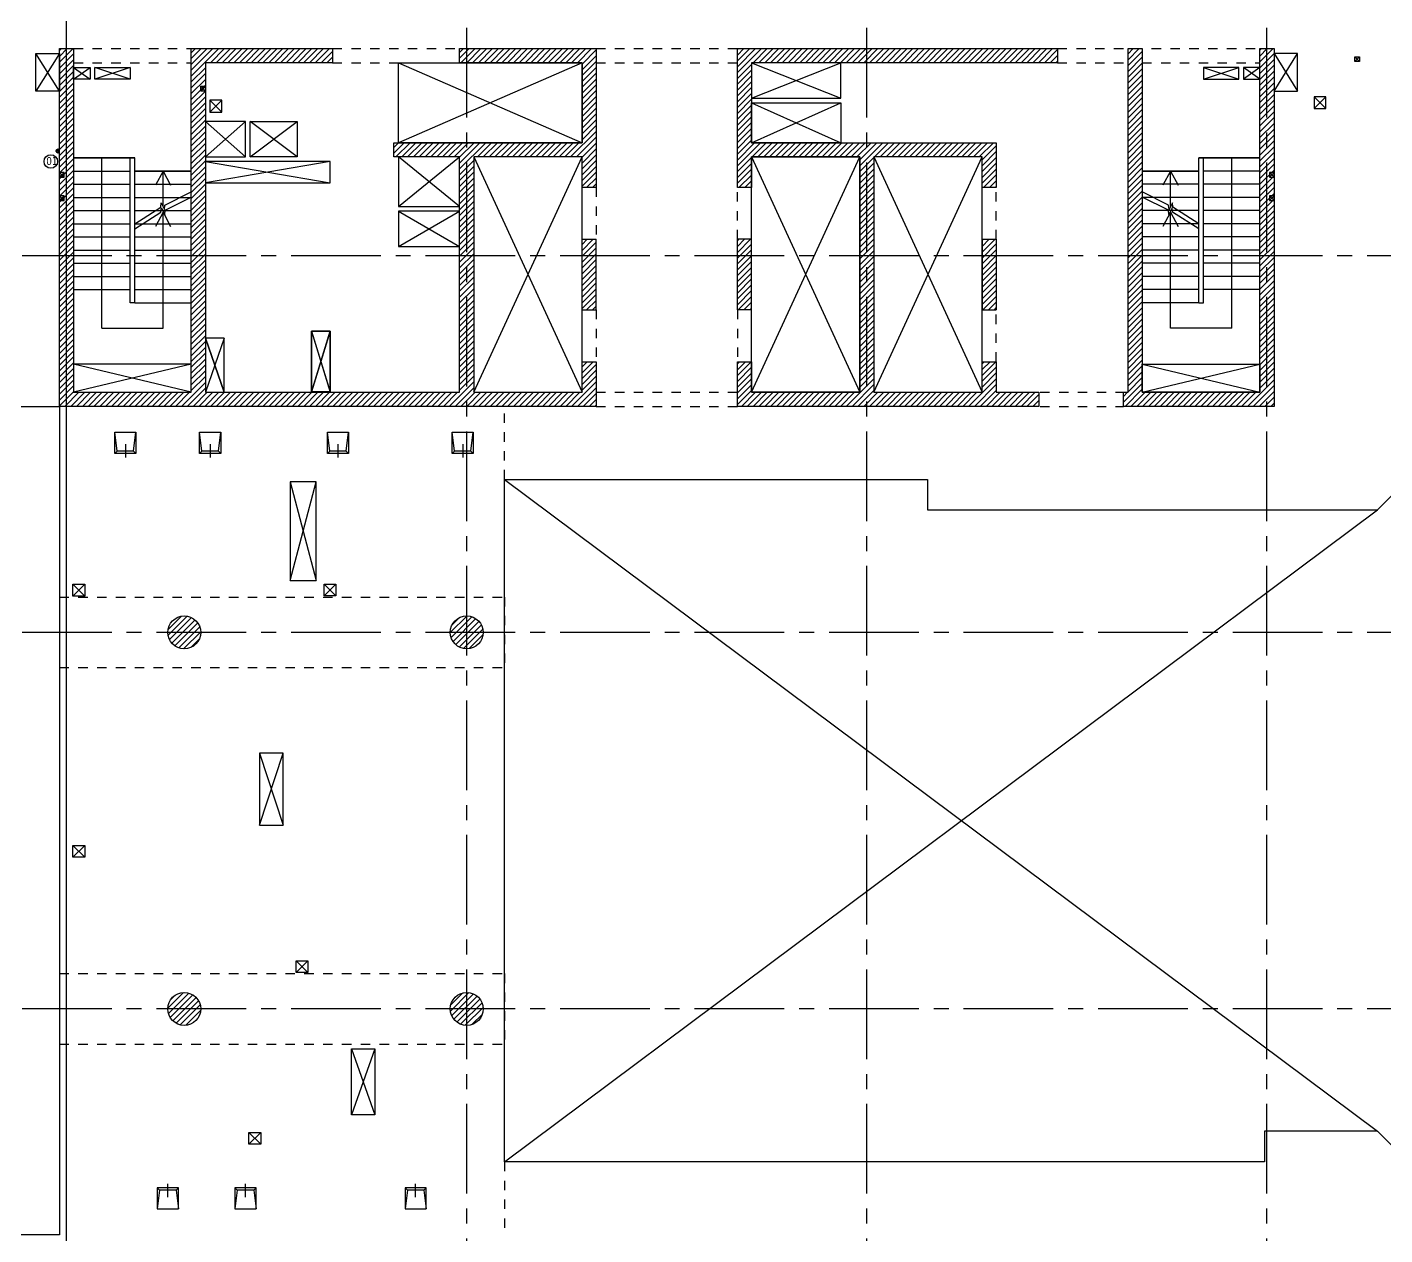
# Model space of a CAD drawing. Extents: x -8831 to 95229, y -7500 to 65888.
# Drawn here: x 16563 to 45403, y 20200 to 45857 of the extents above; entities that cross this region are included whole.
import ezdxf

# ---------------------------------------------------------------- set-up
doc = ezdxf.new("R2010")
doc.units = 0
doc.header["$LTSCALE"] = 100
doc.header["$MEASUREMENT"] = 0
for name, pattern in [('CENTER2', [1.125, 0.75, -0.125, 0.125, -0.125]), ('Gif-Beam', [4, 2, -2]), ('Gif-Grid', [28.575, 19.05, -3.175, 3.175, -3.175]), ('grid', [2, 1.25, -0.25, 0.25, -0.25])]:
    doc.linetypes.add(name, pattern=pattern)
for name, color, linetype in [('Gif-Beam', 3, 'Gif-Beam'), ('Gif-Col_Above', 2, 'Continuous'), ('Gif-Grid', 1, 'Gif-Grid'), ('Gif-Hatch_Col', 8, 'Continuous'), ('Gif-Openings', 4, 'Continuous'), ('Gif-Shear wall', 2, 'Continuous'), ('Gif-Slab edge', 7, 'Continuous'), ('Gif-Stair', 1, 'Continuous'), ('Giff-Pan', 7, 'Continuous'), ('mep200507', 4, 'Continuous'), ('NEW OP', 6, 'Continuous'), ('NS Green NB', 3, 'Continuous'), ('NS Green Not Clashing', 3, 'Continuous')]:
    doc.layers.add(name, color=color, linetype=linetype)
doc.styles.add('A&T', font='simplex.shx', dxfattribs={"width": 0.8})
pattern_1 = [(45, (-215332.41, -7e-12), (-61.871843, 61.871843), [])]

# ---------------------------------------------------------------- blocks, each defined once
blk = doc.blocks.new('PAN-1')
at = {"layer": 'Giff-Pan', "color": 1, "linetype": 'grid', "ltscale": 10}
blk.add_line((196, 0), (-87, 0), dxfattribs=at)
at = {"layer": 'Giff-Pan', "color": 1}
for p, q in [((0, 225), (50, 175)), ((50, 175), (450, 225)), ((50, 175), (50, -175)), ((0, -225), (50, -175)), ((50, -175), (450, -225))]:
    blk.add_line(p, q, dxfattribs=at)
at = {"layer": 'Giff-Pan'}
blk.add_lwpolyline([(0, -225), (450, -225), (450, 225), (0, 225)], close=True, dxfattribs=at)
blk = doc.blocks.new('75dia sleeve')
at = {"color": 8, "linetype": 'CENTER2', "ltscale": 0.75}
for p, q in [((47.5, 0), (-47.5, 0)), ((0, 47.5), (0, -47.5))]:
    blk.add_line(p, q, dxfattribs=at)
blk.add_circle((0, 0), 37.5)

msp = doc.modelspace()

# ---------------------------------------------------------------- hatches: boundary and pattern name
at = {"layer": 'Gif-Hatch_Col'}
h = msp.add_hatch(dxfattribs=at)
h.set_pattern_fill('ANSI31', color=256, scale=700, style=0)
h.set_pattern_definition(pattern_1)
h.paths.add_polyline_path([(20050, 38100), (17550, 38100), (17550, 45400), (17250, 45400), (17250, 37800), (28650, 37800), (28650, 38750), (28350, 38750), (28350, 38100), (26050, 38100), (26050, 43099.7), (28350, 43099.7), (28350, 42449.7), (28650, 42449.7), (28650, 45400), (25750, 45400), (25750, 45100), (28350, 45100), (28350, 43399.7), (24350, 43399.7), (24350, 43099.7), (25750, 43099.7), (25750, 38100), (20350, 38100), (20350, 45100), (23050, 45100), (23050, 45400), (20050, 45400)])
h = msp.add_hatch(dxfattribs=at)
h.set_pattern_fill('ANSI31', color=256, scale=700, style=0)
edge = h.paths.add_edge_path()
edge.add_line((38050, 37800), (31650, 37800))
edge.add_line((31650, 37800), (31650, 38750))
edge.add_line((31650, 38750), (31950, 38750))
edge.add_line((31950, 38750), (31950, 38100))
edge.add_line((31950, 38100), (34250, 38100))
edge.add_line((34250, 38100), (34250, 43099.7))
edge.add_line((34250, 43099.7), (31950, 43099.7))
edge.add_line((31950, 43099.7), (31950, 42449.7))
edge.add_line((31950, 42449.7), (31650, 42449.7))
edge.add_line((31650, 42449.7), (31650, 45400))
edge.add_line((31650, 45400), (38450, 45400))
edge.add_line((38450, 45400), (38450, 45100))
edge.add_line((38450, 45100), (31950, 45100))
edge.add_line((31950, 45100), (31950, 43399.7))
edge.add_line((31950, 43399.7), (37150, 43399.7))
edge.add_line((37150, 43399.7), (37150, 42449.7))
edge.add_line((37150, 42449.7), (36850, 42449.7))
edge.add_line((36850, 42449.7), (36850, 43099.7))
edge.add_line((36850, 43099.7), (34550, 43099.7))
edge.add_line((34550, 43099.7), (34550, 38100))
edge.add_line((34550, 38100), (36850, 38100))
edge.add_line((36850, 38100), (36850, 38750))
edge.add_line((36850, 38750), (37150, 38750))
edge.add_line((37150, 38750), (37150, 38100))
edge.add_line((37150, 38100), (38050, 38100))
edge.add_line((38050, 38100), (38050, 37800))
edge.add_line((38050, 37800), (37150, 37800))
h = msp.add_hatch(dxfattribs=at)
h.set_pattern_fill('ANSI31', color=256, scale=700, style=0)
h.set_pattern_definition(pattern_1)
h.paths.add_polyline_path([(43050, 45400), (42750, 45400), (42750, 38700), (42750, 38700), (42750, 38100), (40250, 38100), (40250, 38100), (40250, 45400), (39950, 45400), (39950, 38100), (39850, 38100), (39850, 37800), (39950, 37800), (43050, 37800)])
h = msp.add_hatch(dxfattribs=at)
h.set_pattern_fill('ANSI31', color=256, scale=700, style=0)
h.set_pattern_definition(pattern_1)
h.paths.add_polyline_path([(28650, 41349.7), (28350, 41349.7), (28350, 39850), (28650, 39850)])
h = msp.add_hatch(dxfattribs=at)
h.set_pattern_fill('ANSI31', color=256, scale=700, style=0)
h.set_pattern_definition(pattern_1)
h.paths.add_polyline_path([(31950, 41349.7), (31650, 41349.7), (31650, 39850), (31950, 39850)])
h = msp.add_hatch(dxfattribs=at)
h.set_pattern_fill('ANSI31', color=256, scale=700, style=0)
h.set_pattern_definition(pattern_1)
h.paths.add_polyline_path([(37150, 41349.7), (36850, 41349.7), (36850, 39850), (37150, 39850)])
h = msp.add_hatch(dxfattribs=at)
h.set_pattern_fill('ANSI31', color=256, scale=700, style=0)
h.set_pattern_definition(pattern_1)
edge = h.paths.add_edge_path()
edge.add_arc((19900, 33000), 350, 0, 360)
h = msp.add_hatch(dxfattribs=at)
h.set_pattern_fill('ANSI31', color=256, scale=700, style=0)
h.set_pattern_definition(pattern_1)
edge = h.paths.add_edge_path()
edge.add_arc((25900, 33000), 350, 0, 360)
h = msp.add_hatch(dxfattribs=at)
h.set_pattern_fill('ANSI31', color=256, scale=700, style=0)
h.set_pattern_definition(pattern_1)
edge = h.paths.add_edge_path()
edge.add_arc((19900, 25000), 350, 0, 360)
h = msp.add_hatch(dxfattribs=at)
h.set_pattern_fill('ANSI31', color=256, scale=700, style=0)
h.set_pattern_definition(pattern_1)
edge = h.paths.add_edge_path()
edge.add_arc((25900, 25000), 350, 0, 360)

# ---------------------------------------------------------------- linework, layer by layer
at = {"layer": 'Gif-Beam'}
for p, q in [((17550, 45400), (20050, 45400)), ((23050, 45400), (25750, 45400)), ((28650, 45400), (31650, 45400)), ((38450, 45400), (42750, 45400)), ((17550, 45100), (20050, 45100)), ((23050, 45100), (25750, 45100)), ((28650, 45100), (31650, 45100)), ((38450, 45100), (39950, 45100)), ((40250, 45100), (42750, 45100)), ((28650, 42449.7), (28650, 41349.7)), ((28650, 42449.7), (28650, 41349.7)), ((31650, 41349.7), (31650, 42449.7)), ((31650, 41349.7), (31650, 42449.7)), ((37150, 41349.7), (37150, 42449.7)), ((37150, 41349.7), (37150, 42449.7)), ((28650, 39850), (28650, 38750)), ((28650, 39850), (28650, 38750)), ((31650, 39850), (31650, 38750)), ((31650, 39850), (31650, 38750)), ((37150, 38750), (37150, 39850)), ((37150, 38750), (37150, 39850)), ((28650, 38100), (31650, 38100)), ((38082.2, 38100), (39850, 38100)), ((26700, 36250), (26700, 37800)), ((28650, 37800), (31650, 37800)), ((38082.2, 37800), (39850, 37800)), ((17250, 33750), (26700, 33750)), ((26700, 33750), (26700, 32250)), ((17250, 32250), (26700, 32250)), ((17250, 25750), (26700, 25750)), ((26700, 25750), (26700, 24250)), ((17250, 24250), (26700, 24250)), ((26700, 21750), (26700, 20200))]:
    msp.add_line(p, q, dxfattribs=at)
at = {"layer": 'Gif-Col_Above'}
for centre in [(19900, 33000), (25900, 33000), (19900, 25000), (25900, 25000)]:
    msp.add_circle(centre, 350, dxfattribs=at)
at = {"layer": 'Gif-Grid', "linetype": 'ByBlock'}
msp.add_line((17400, -7500), (17400, 64888.4), dxfattribs=at)
at = {"layer": 'Gif-Grid'}
for p, q in [((25900, -7500), (25900, 64888.4)), ((34400, -7500), (34400, 64888.4)), ((42900, -7500), (42900, 64888.4)), ((64078.8, 41000), (-7831.5, 41000)), ((64078.8, 33000), (-7831.5, 33000)), ((64078.8, 25000), (-7831.5, 25000))]:
    msp.add_line(p, q, dxfattribs=at)
at = {"layer": 'Gif-Openings'}
for p, q in [((17250, 45300), (16750, 44500)), ((17250, 44500), (16750, 45300)), ((43050, 45300), (43550, 44500)), ((43050, 44500), (43550, 45300)), ((17550, 44750), (17900, 45000)), ((17550, 45000), (17900, 44750)), ((18750, 44750), (18000, 45000)), ((18750, 45000), (18000, 44750)), ((24450, 45100), (28350, 43399.7)), ((28350, 45100), (24450, 43399.7)), ((31950, 44349.7), (33850, 45100)), ((31950, 45100), (33850, 44350)), ((41550, 44750), (42300, 45000)), ((41550, 45000), (42300, 44750)), ((42750, 44750), (42400, 45000)), ((42750, 45000), (42400, 44750)), ((31950, 43399.7), (33850, 44250)), ((31950, 44249.7), (33850, 43400)), ((20350, 43100), (21200, 43850)), ((21200, 43100), (20350, 43850)), ((22300, 43100), (21300, 43850)), ((21300, 43100), (22300, 43850)), ((20350, 43000), (23000, 42550)), ((23000, 43000), (20350, 42550)), ((24450, 42050), (25750, 43099.7)), ((25750, 42050), (24450, 43099.7)), ((26050, 43099.7), (28350, 38100)), ((26050, 38100), (28350, 43099.7)), ((31950, 43099.7), (34250, 38100)), ((31950, 38100), (34250, 43099.7)), ((34550, 43099.7), (36850, 38100)), ((34550, 38100), (36850, 43099.7)), ((24450, 41200), (25750, 41950)), ((24450, 41950), (25750, 41200)), ((20750, 39250), (20350, 38100)), ((20750, 38100), (20350, 39250)), ((22600, 39400), (23000, 38100)), ((22600, 38100), (23000, 39400)), ((20050, 38100), (17550, 38700)), ((20050, 38700), (17550, 38100)), ((40250, 38100), (42750, 38700)), ((40250, 38700), (42750, 38100)), ((22150, 34100), (22700, 36200)), ((22150, 36200), (22700, 34100)), ((26700, 36250), (45250, 22400)), ((26700, 21750), (45250, 35600)), ((21500, 30433.3), (22000, 28900)), ((21500, 28900), (22000, 30433.3)), ((23449.8, 24150), (23949.8, 22750)), ((23949.8, 24150), (23449.8, 22750))]:
    msp.add_line(p, q, dxfattribs=at)
at = {"layer": 'Gif-Shear wall'}
for p, q in [((28350, 41349.7), (28650, 41349.7)), ((28350, 39850), (28350, 41349.7)), ((28650, 39850), (28650, 41349.7)), ((31950, 41349.7), (31650, 41349.7)), ((31950, 41349.7), (31650, 41349.7)), ((31650, 39850), (31650, 41349.7)), ((31950, 39850), (31950, 41349.7)), ((36850, 41349.7), (36850, 39850)), ((36850, 41349.7), (37150, 41349.7)), ((37150, 41349.7), (37150, 39850)), ((28350, 39850), (28650, 39850)), ((31950, 39850), (31650, 39850)), ((36850, 39850), (37150, 39850)), ((26050, 38100), (28350, 38100)), ((28650, 38100), (28650, 37800)), ((38050, 37800), (31650, 37800)), ((39950, 37800), (39850, 37800))]:
    msp.add_line(p, q, dxfattribs=at)
for points in [[(20350, 38100), (25750, 38100), (25750, 43099.7), (24350, 43099.7), (24350, 43399.7), (28350, 43399.7), (28350, 45100), (25750, 45100), (25750, 45400), (28650, 45400), (28650, 42449.7), (28350, 42449.7), (28350, 43099.7), (26050, 43099.7), (26050, 38100), (28350, 38100), (28350, 38750), (28650, 38750), (28650, 37800), (17250, 37800), (17250, 45400), (17550, 45400), (17550, 38100), (20050, 38100), (20050, 45400), (23050, 45400), (23050, 45100), (20350, 45100), (20350, 38100)], [(38050, 37800), (31650, 37800), (31650, 38750), (31950, 38750), (31950, 38100), (34250, 38100), (34250, 43099.7), (31950, 43099.7), (31950, 42449.7), (31650, 42449.7), (31650, 45400), (38450, 45400), (38450, 45100), (31950, 45100), (31950, 43399.7), (37150, 43399.7), (37150, 42449.7), (36850, 42449.7), (36850, 43099.7), (34550, 43099.7), (34550, 38100), (36850, 38100), (36850, 38750), (37150, 38750), (37150, 38100), (38050, 38100), (38050, 37800), (37150, 37800)], [(39850, 37800), (39850, 38100), (39950, 38100), (39950, 45400), (40250, 45400), (40250, 38100), (40250, 38100), (42750, 38100), (42750, 38700), (42750, 38700), (42750, 45400), (43050, 45400), (43050, 37800), (39950, 37800), (39850, 37800)]]:
    msp.add_lwpolyline(points, dxfattribs=at)
at = {"layer": 'Gif-Slab edge'}
for points in [[(16750, 45300), (17250, 45300), (17250, 44500), (16750, 44500)], [(43550, 45300), (43050, 45300), (43050, 44500), (43550, 44500)], [(17900, 44750), (17550, 44750), (17550, 45000), (17900, 45000)], [(18750, 44750), (18000, 44750), (18000, 45000), (18750, 45000)], [(24450, 45100), (28350, 45100), (28350, 43399.7), (24450, 43399.7)], [(31950, 44349.7), (33850, 44350), (33850, 45100), (31950, 45100)], [(41550, 44750), (42300, 44750), (42300, 45000), (41550, 45000)], [(42400, 44750), (42750, 44750), (42750, 45000), (42400, 45000)], [(31950, 44249.7), (33850, 44250), (33850, 43400), (31950, 43399.7)], [(21200, 43850), (20350, 43850), (20350, 43100), (21200, 43100)], [(21300, 43850), (22300, 43850), (22300, 43100), (21300, 43100)], [(23000, 43000), (20350, 43000), (20350, 42550), (23000, 42550)], [(25750, 43099.7), (24450, 43099.7), (24450, 42050), (25750, 42050)], [(26050, 38100), (28350, 38100), (28350, 43099.7), (26050, 43099.7)], [(31950, 43099.7), (34250, 43099.7), (34250, 38100), (31950, 38100)], [(34550, 38100), (36850, 38100), (36850, 43099.7), (34550, 43099.7)], [(25750, 41950), (24450, 41950), (24450, 41200), (25750, 41200)], [(20350, 38100), (20750, 38100), (20750, 39250), (20350, 39250)], [(22600, 38100), (23000, 38100), (23000, 39400), (22600, 39400)], [(20050, 38700), (17550, 38700), (17550, 38100), (20050, 38100)], [(40250, 38700), (42750, 38700), (42750, 38100), (40250, 38100)], [(22700, 36200), (22150, 36200), (22150, 34100), (22700, 34100)], [(22000, 30433.3), (21500, 30433.3), (21500, 28900), (22000, 28900)], [(23449.8, 24150), (23949.8, 24150), (23949.8, 22750), (23449.8, 22750)]]:
    msp.add_lwpolyline(points, close=True, dxfattribs=at)
for points in [[(20050, 42800), (18850, 42800), (18850, 43080), (17550, 43080)], [(40250, 42800), (41450, 42800), (41450, 43080), (42750, 43080)], [(-3580, 37800), (17250, 37800), (17250, 20200), (-3580, 20200)], [(47450, 20200), (45250, 22400), (42850, 22399.8), (42850, 21750), (26700, 21750), (26700, 36250), (35685.1, 36250), (35685.1, 35600), (45250, 35600), (47450, 37800)]]:
    msp.add_lwpolyline(points, dxfattribs=at)
at = {"layer": 'Gif-Stair'}
for p, q in [((17550, 43080), (18750, 43080)), ((18150, 39464.3), (18150, 43080)), ((18750, 40000), (18750, 43080)), ((18750, 43080), (18850, 43080)), ((18850, 40000), (18850, 43080)), ((41450, 40000), (41450, 43080)), ((41550, 43080), (41450, 43080)), ((41550, 40000), (41550, 43080)), ((42750, 43080), (41550, 43080)), ((42150, 39464.3), (42150, 43080)), ((17550, 42800), (18750, 42800)), ((18850, 42800), (20050, 42800)), ((19450, 42800), (19288.7, 42500)), ((19449.8, 42044.5), (19450, 42800)), ((19450, 42800), (19611.3, 42500)), ((41450, 42800), (40250, 42800)), ((40850, 42800), (40688.7, 42500)), ((40850.2, 42044.5), (40850, 42800)), ((40850, 42800), (41011.3, 42500)), ((42750, 42800), (41550, 42800)), ((17550, 42520), (18750, 42520)), ((18850, 42520), (20050, 42520)), ((41450, 42520), (40250, 42520)), ((42750, 42520), (41550, 42520)), ((17550, 42240), (18750, 42240)), ((18850, 42240), (20050, 42240)), ((41450, 42240), (40250, 42240)), ((42750, 42240), (41550, 42240)), ((17550, 41960), (18750, 41960)), ((18850, 41960), (20050, 41960)), ((19450, 41925), (19288.7, 41625)), ((19450, 41925), (19611.3, 41625)), ((19450, 39464.3), (19450, 41925)), ((41450, 41960), (40250, 41960)), ((40850, 41925), (40688.7, 41625)), ((40850, 41925), (41011.3, 41625)), ((40850, 39464.3), (40850, 41925)), ((42750, 41960), (41550, 41960)), ((17550, 41680), (18750, 41680)), ((18850, 41680), (20050, 41680)), ((41450, 41680), (40250, 41680)), ((42750, 41680), (41550, 41680)), ((17550, 41400), (18750, 41400)), ((18850, 41400), (20050, 41400)), ((41450, 41400), (40250, 41400)), ((42750, 41400), (41550, 41400)), ((17550, 41120), (18750, 41120)), ((18850, 41120), (20050, 41120)), ((41450, 41120), (40250, 41120)), ((42750, 41120), (41550, 41120)), ((17550, 40840), (18750, 40840)), ((18850, 40840), (20050, 40840)), ((41450, 40840), (40250, 40840)), ((42750, 40840), (41550, 40840)), ((17550, 40560), (18750, 40560)), ((18850, 40560), (20050, 40560)), ((41450, 40560), (40250, 40560)), ((42750, 40560), (41550, 40560)), ((17550, 40280), (18750, 40280)), ((18850, 40280), (20050, 40280)), ((41450, 40280), (40250, 40280)), ((42750, 40280), (41550, 40280)), ((18850, 40000), (18750, 40000)), ((18850, 40000), (20050, 40000)), ((41450, 40000), (40250, 40000)), ((41450, 40000), (41550, 40000)), ((18150, 39464.3), (19450, 39464.3)), ((42150, 39464.3), (40850, 39464.3))]:
    msp.add_line(p, q, dxfattribs=at)
for points in [[(18850, 41680), (19400.9, 42030.5), (19409.9, 42124.4), (19481.4, 41981.3), (19490.4, 42075.2), (20050, 42355)], [(18850, 41571.3), (19405.3, 41924), (19414.2, 42017.9), (19485.8, 41874.8), (19494.7, 41968.7), (20050, 42246.3)], [(41450, 41680), (40899.1, 42030.5), (40890.1, 42124.4), (40818.6, 41981.3), (40809.6, 42075.2), (40250, 42355)], [(41450, 41571.3), (40894.7, 41924), (40885.8, 42017.9), (40814.2, 41874.8), (40805.3, 41968.7), (40250, 42246.3)]]:
    msp.add_lwpolyline(points, dxfattribs=at)
at = {"layer": 'mep200507'}
for p, q in [((44864.6, 45223.9), (44764.6, 45123.9)), ((44764.6, 45223.9), (44864.6, 45123.9)), ((20346.2, 44600), (20250, 44500)), ((20250, 44600), (20350, 44500)), ((20445.2, 44303.9), (20695.2, 44053.9)), ((20695.2, 44303.9), (20445.2, 44053.9)), ((43902.8, 44379.5), (44152.8, 44129.5)), ((44152.8, 44379.5), (43902.8, 44129.5)), ((42950, 42671.5), (43050, 42771.5)), ((42950, 42771.5), (43050, 42671.5)), ((42950, 42271.5), (43050, 42171.5)), ((43050, 42271.5), (42950, 42171.5)), ((20350, 39250), (20750, 38100)), ((20750, 39250), (20350, 38100)), ((22600, 39400), (23000, 38107.7)), ((23000, 39400), (22600, 38107.7))]:
    msp.add_line(p, q, dxfattribs=at)
for points in [[(44764.6, 45223.9), (44864.6, 45223.9), (44864.6, 45123.9), (44764.6, 45123.9)], [(20250, 44600), (20350, 44600), (20350, 44500), (20250, 44500)], [(20445.2, 44053.9), (20695.2, 44053.9), (20695.2, 44303.9), (20445.2, 44303.9)], [(43902.8, 44129.5), (44152.8, 44129.5), (44152.8, 44379.5), (43902.8, 44379.5)], [(42950, 42671.5), (43050, 42671.5), (43050, 42771.5), (42950, 42771.5)], [(42950, 42171.5), (43050, 42171.5), (43050, 42271.5), (42950, 42271.5)], [(20750, 39250), (20350, 39250), (20350, 38100), (20750, 38100)], [(22600, 39400), (23000, 39400), (23000, 38107.7), (22600, 38107.7)]]:
    msp.add_lwpolyline(points, close=True, dxfattribs=at)
at = {"layer": 'NEW OP', "color": 4}
for p, q in [((17350, 42771.5), (17250, 42671.5)), ((17350, 42671.5), (17250, 42771.5)), ((17350, 42771.5), (17250, 42771.5)), ((17250, 42771.5), (17250, 42671.5)), ((17350, 42671.5), (17350, 42771.5)), ((17250, 42671.5), (17350, 42671.5)), ((17350, 42271.5), (17250, 42171.5)), ((17350, 42171.5), (17250, 42271.5)), ((17350, 42271.5), (17250, 42271.5)), ((17250, 42271.5), (17250, 42171.5)), ((17250, 42171.5), (17350, 42171.5)), ((17350, 42171.5), (17350, 42271.5)), ((17536, 34020.2), (17786, 33770.2)), ((17536, 33770.2), (17786, 34020.2)), ((17536, 33770.2), (17536, 34020.2)), ((17536, 34020.2), (17786, 34020.2)), ((17786, 33770.2), (17536, 33770.2)), ((17786, 34020.2), (17786, 33770.2)), ((22872.9, 34026.9), (23122.9, 33776.9)), ((22872.9, 33776.9), (23122.9, 34026.9)), ((22872.9, 33776.9), (22872.9, 34026.9)), ((22872.9, 34026.9), (23122.9, 34026.9)), ((23122.9, 33776.9), (22872.9, 33776.9)), ((23122.9, 34026.9), (23122.9, 33776.9)), ((17536, 28474.5), (17786, 28224.5)), ((17536, 28224.5), (17786, 28474.5)), ((17536, 28224.5), (17536, 28474.5)), ((17536, 28474.5), (17786, 28474.5)), ((17786, 28474.5), (17786, 28224.5)), ((17786, 28224.5), (17536, 28224.5)), ((22274.4, 26024.8), (22524.4, 25774.8)), ((22274.4, 25774.8), (22524.4, 26024.8)), ((22274.4, 25774.8), (22274.4, 26024.8)), ((22274.4, 26024.8), (22524.4, 26024.8)), ((22524.4, 26024.8), (22524.4, 25774.8)), ((22524.4, 25774.8), (22274.4, 25774.8)), ((21273.7, 22373.1), (21523.7, 22123.1)), ((21273.7, 22123.1), (21523.7, 22373.1)), ((21273.7, 22123.1), (21273.7, 22373.1)), ((21273.7, 22373.1), (21523.7, 22373.1)), ((21523.7, 22373.1), (21523.7, 22123.1)), ((21523.7, 22123.1), (21273.7, 22123.1))]:
    msp.add_line(p, q, dxfattribs=at)
at = {"layer": 'NS Green NB'}
msp.add_circle((17065, 43002.8), 144.1, dxfattribs=at)

# ---------------------------------------------------------------- block references
at = {"layer": 'Giff-Pan', "xscale": -1, "rotation": 270}
for p in [(18650, 36800), (20450, 36800), (23165.2, 36800), (25815, 36800)]:
    msp.add_blockref('PAN-1', p, dxfattribs=at)
at = {"layer": 'Giff-Pan', "rotation": 270}
for p in [(19550.8, 21200), (21200.8, 21200), (24814.8, 21200)]:
    msp.add_blockref('PAN-1', p, dxfattribs=at)
at = {"layer": 'NS Green Not Clashing', "xscale": -1}
msp.add_blockref('75dia sleeve', (17212.4, 43226.4, 0), dxfattribs=at)

# ---------------------------------------------------------------- texts
at = {"layer": 'NS Green NB', "insert": (16969.7, 43097.8), "char_height": 170, "attachment_point": 1, "style": 'A&T'}
msp.add_mtext_dynamic_manual_height_columns('{\\fVerdana|b0|i0|c0|p34;01}', width=147.425, gutter_width=12.5, heights=[0], dxfattribs=at)

doc.saveas('drawing.dxf')
